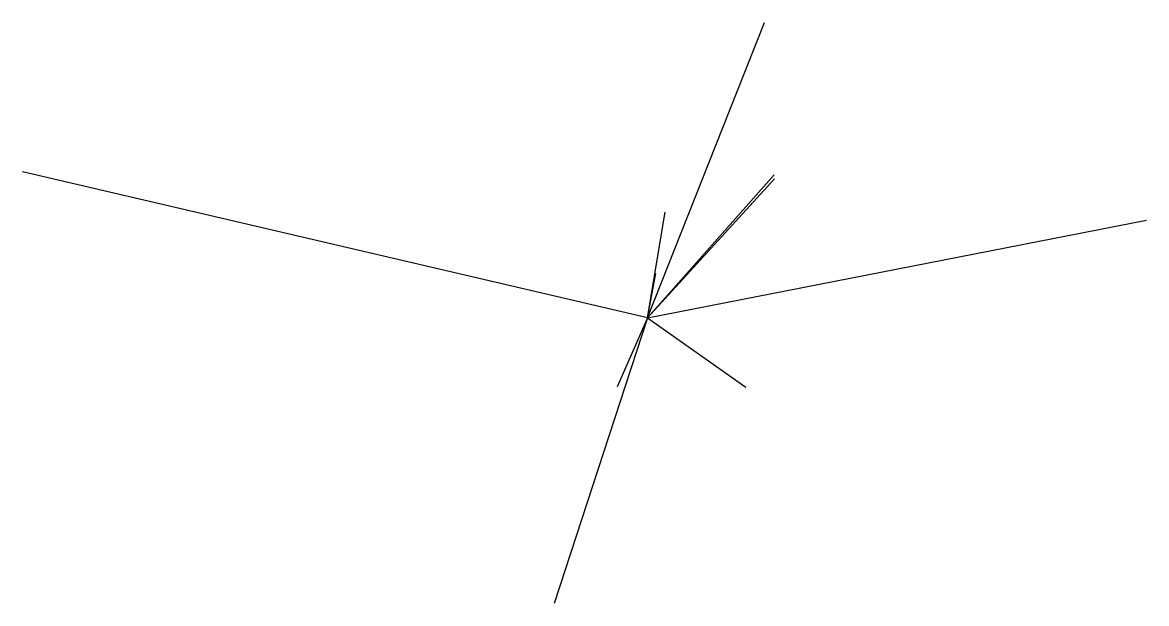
# Model space of a CAD drawing. Header units: metres. Extents: x -8921424 to 8448083, y 675610 to 9648130.
import ezdxf

# ---------------------------------------------------------------- set-up
doc = ezdxf.new("R2010")
doc.units = ezdxf.units.M
doc.layers.add('Lines', color=192, linetype='Continuous', true_color=0x7d26cd)

msp = doc.modelspace()

# ---------------------------------------------------------------- linework, layer by layer
at = {"layer": 'Lines'}
for q in [(2544232, 9648130), (-8921424, 7341186), (2692210, 7297827), (2698935, 7232200), (1011609, 6717963), (8448083, 6595176), (867202, 5772443), (-706056, 675610), (265549, 4020742), (2254994, 4015092)]:
    msp.add_line((734984, 5088642), q, dxfattribs=at)

doc.saveas('drawing.dxf')
